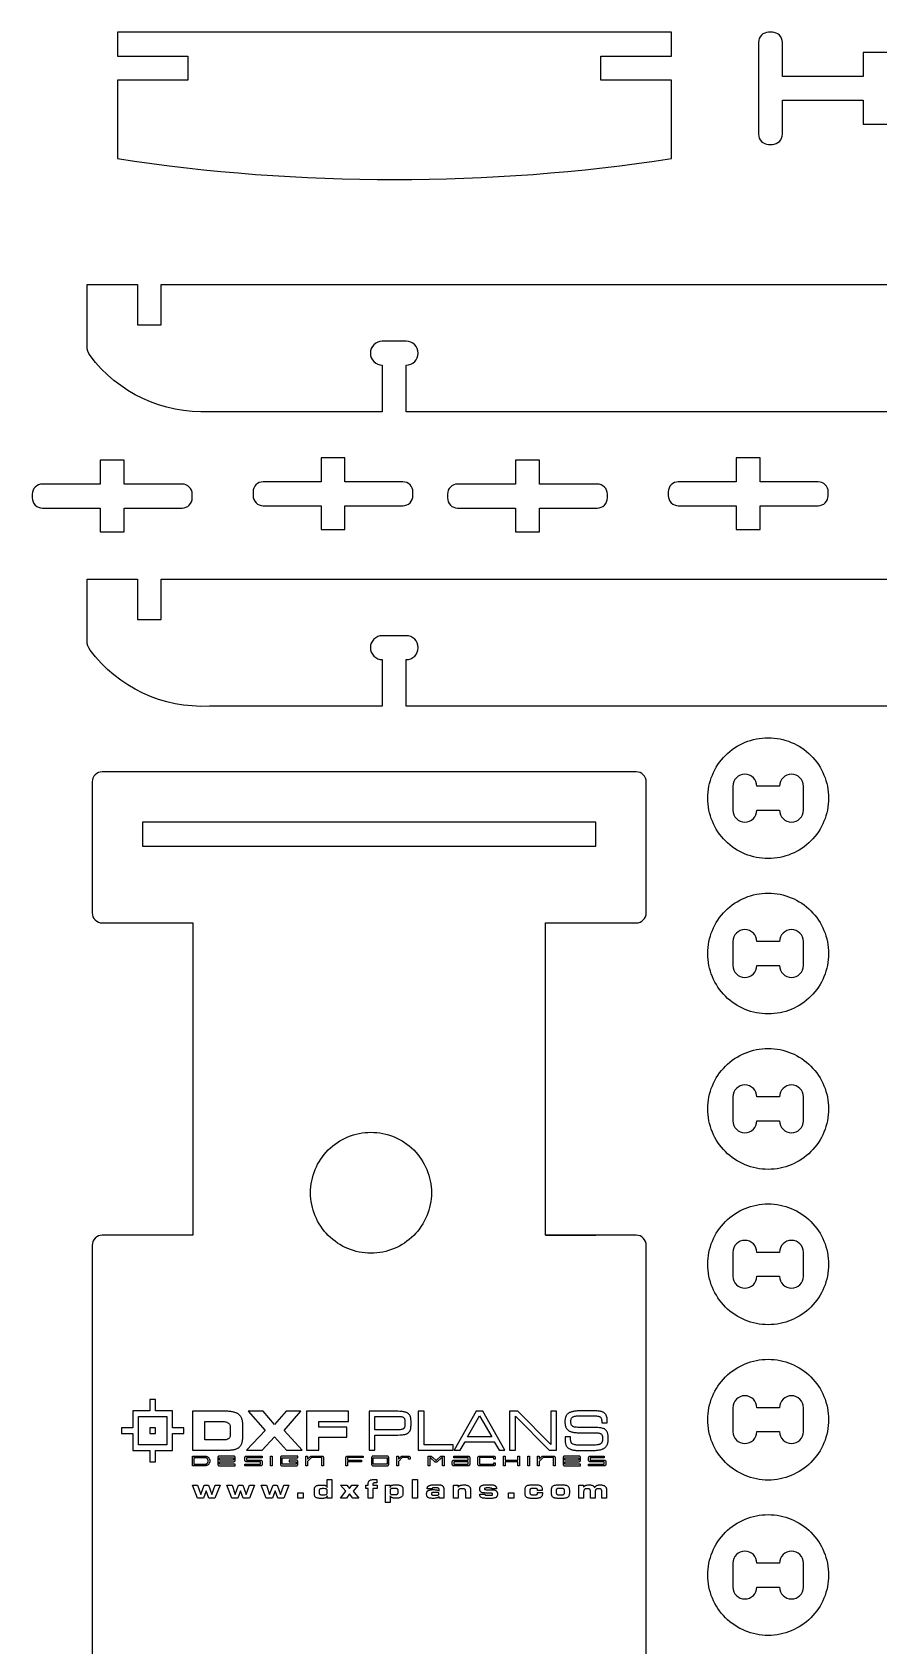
# Model space of a CAD drawing. Extents: x 6 to 683, y -140 to 530.
# Drawn here: x 5.5 to 178.9, y 197.7 to 528.2 of the extents above; entities that cross this region are included whole.
import ezdxf

# ---------------------------------------------------------------- set-up
doc = ezdxf.new("R2010")
doc.units = 0
doc.header["$MEASUREMENT"] = 0
doc.layers.get('0').update_dxf_attribs({"linetype": 'CONTINUOUS'})
for name, color, linetype in [('EXTERNAL_CUT', 1, 'CONTINUOUS'), ('IMPORT_-_LOGO_PADRAO', 62, 'CONTINUOUS'), ('INTERNAL_CUT', 5, 'CONTINUOUS')]:
    doc.layers.add(name, color=color, linetype=linetype)

msp = doc.modelspace()

# ---------------------------------------------------------------- linework, layer by layer
msp.add_lwpolyline([(110.66, 281.77), (120.98, 281.77)])
at = {"layer": 'EXTERNAL_CUT'}
for points in [[(22.96, 502.29, 0.075803), (136.45, 502.29), (136.45, 518.37), (122, 518.37), (122, 523.27), (136.45, 523.27), (136.45, 528.17), (22.96, 528.17), (22.96, 523.27), (37.4, 523.27), (37.4, 518.37), (22.96, 518.37)], [(7.6, 430.72), (19.46, 430.72), (19.46, 425.82), (24.36, 425.82), (24.36, 430.72), (36.22, 430.72, 0.414214), (38.29, 432.78), (38.29, 433.56, 0.414214), (36.22, 435.62), (24.36, 435.62), (24.36, 440.52), (19.46, 440.52), (19.46, 435.62), (7.6, 435.62, 0.414214), (5.53, 433.56), (5.53, 432.78, 0.414214)], [(52.82, 431.19), (64.68, 431.19), (64.68, 426.29), (69.58, 426.29), (69.58, 431.19), (81.44, 431.19, 0.414214), (83.51, 433.25), (83.51, 434.02, 0.414214), (81.44, 436.09), (69.58, 436.09), (69.58, 440.99), (64.68, 440.99), (64.68, 436.09), (52.82, 436.09, 0.414214), (50.75, 434.02), (50.75, 433.25, 0.414214)], [(92.64, 430.72), (104.51, 430.72), (104.51, 425.82), (109.41, 425.82), (109.41, 430.72), (121.27, 430.72, 0.414214), (123.34, 432.78), (123.34, 433.56, 0.414214), (121.27, 435.62), (109.41, 435.62), (109.41, 440.52), (104.51, 440.52), (104.51, 435.62), (92.64, 435.62, 0.414214), (90.58, 433.56), (90.58, 432.78, 0.414214)], [(137.86, 431.19), (149.73, 431.19), (149.73, 426.29), (154.63, 426.29), (154.63, 431.19), (166.49, 431.19, 0.414214), (168.56, 433.25), (168.56, 434.02, 0.414214), (166.49, 436.09), (154.63, 436.09), (154.63, 440.99), (149.73, 440.99), (149.73, 436.09), (137.86, 436.09, 0.414214), (135.8, 434.02), (135.8, 433.25, 0.414214)], [(168.64, 371.29, -0.414214), (156.27, 358.91, -0.414214), (143.89, 371.29, -0.414214), (156.27, 383.67, -0.414214)], [(168.64, 339.46, -0.414214), (156.27, 327.09, -0.414214), (143.89, 339.46, -0.414214), (156.27, 351.84, -0.414214)], [(168.64, 307.64, -0.414214), (156.27, 295.26, -0.414214), (143.89, 307.64, -0.414214), (156.27, 320.02, -0.414214)], [(168.64, 275.81, -0.414214), (156.27, 263.44, -0.414214), (143.89, 275.81, -0.414214), (156.27, 288.19, -0.414214)], [(168.64, 243.99, -0.414214), (156.27, 231.61, -0.414214), (143.89, 243.99, -0.414214), (156.27, 256.36, -0.414214)], [(168.64, 212.16, -0.414214), (156.27, 199.79, -0.414214), (143.89, 212.16, -0.414214), (156.27, 224.54, -0.414214)]]:
    msp.add_lwpolyline(points, format="xyb", close=True, dxfattribs=at)
for points in [[(287.73, 524.04), (175.69, 524.04), (175.69, 519.14), (159.18, 519.14), (159.18, 526.11, 0.414214), (157.12, 528.17), (156.35, 528.17, 0.414214), (154.28, 526.11), (154.28, 516.69), (154.28, 507.28, 0.414214), (156.35, 505.21), (157.12, 505.21, 0.414214), (159.18, 507.28), (159.18, 514.24), (175.69, 514.24), (175.69, 509.34), (287.73, 509.34)], [(277.07, 450.45), (82.13, 450.45), (82.13, 459.99, 1), (82.13, 464.89), (77.23, 464.89, 0.414214), (74.78, 462.44, 0.414214), (77.23, 459.99), (77.23, 450.45), (41.84, 450.45, -0.249941), (17.36, 461.95, -0.161832), (16.75, 463.8), (16.75, 476.5), (27.06, 476.5), (27.06, 468.25), (31.96, 468.25), (31.96, 476.5), (210.7, 476.5)], [(277.07, 390.13), (82.13, 390.13), (82.13, 399.67, 1), (82.13, 404.57), (77.23, 404.57, 0.414214), (74.78, 402.12, 0.414214), (77.23, 399.67), (77.23, 390.13), (41.84, 390.13, -0.249941), (17.36, 401.63, -0.161832), (16.75, 403.48), (16.75, 416.18), (27.06, 416.18), (27.06, 407.92), (31.96, 407.92), (31.96, 416.18), (210.7, 416.18)], [(131.29, 146.36), (131.29, 279.7, 0.414214), (129.23, 281.77), (110.66, 281.77), (110.66, 345.73), (129.23, 345.73, 0.414214), (131.29, 347.8), (131.29, 374.62, 0.414214), (129.23, 376.68), (19.87, 376.68, 0.414214), (17.81, 374.62), (17.81, 347.8, 0.414214), (19.87, 345.73), (38.44, 345.73), (38.44, 281.77), (19.87, 281.77, 0.414214), (17.81, 279.7), (17.81, 146.36, 0.414214)]]:
    msp.add_lwpolyline(points, format="xyb", dxfattribs=at)
at = {"layer": 'IMPORT_-_LOGO_PADRAO'}
for points in [[(26.11, 245.81), (26.11, 242.32), (23.78, 242.32), (23.78, 241.16), (26.11, 241.16), (26.11, 237.67), (29.6, 237.67), (29.6, 235.35), (30.76, 235.35), (30.76, 237.67), (34.25, 237.67), (34.25, 241.16), (36.58, 241.16), (36.58, 242.32), (34.25, 242.32), (34.25, 245.81), (30.76, 245.81), (30.76, 248.14), (29.6, 248.14), (29.6, 245.81)], [(27.27, 244.65), (29.6, 244.65), (30.76, 244.65), (33.09, 244.65), (33.09, 242.32), (33.09, 241.16), (33.09, 238.84), (30.76, 238.84), (29.6, 238.84), (27.27, 238.84), (27.27, 241.16), (27.27, 242.32)], [(45.18, 245.72), (38.32, 245.72), (38.32, 237.77), (45.87, 237.77), (46.04, 237.77), (46.21, 237.78), (46.38, 237.79), (46.54, 237.81), (46.69, 237.83), (46.84, 237.86), (46.98, 237.89), (47.11, 237.93), (47.24, 237.97), (47.36, 238.01), (47.48, 238.07), (47.59, 238.12), (47.7, 238.18), (47.8, 238.25), (47.89, 238.32), (47.98, 238.39), (48.06, 238.47), (48.13, 238.56), (48.2, 238.65), (48.27, 238.75), (48.33, 238.85), (48.38, 238.96), (48.43, 239.08), (48.48, 239.2), (48.52, 239.32), (48.55, 239.45), (48.58, 239.59), (48.61, 239.73), (48.62, 239.88), (48.64, 240.03), (48.64, 240.19), (48.65, 240.35), (48.65, 243.02), (48.64, 243.19), (48.63, 243.36), (48.62, 243.52), (48.6, 243.67), (48.57, 243.82), (48.53, 243.96), (48.49, 244.1), (48.44, 244.23), (48.38, 244.35), (48.32, 244.47), (48.25, 244.59), (48.18, 244.7), (48.1, 244.8), (48.01, 244.89), (47.91, 244.98), (47.81, 245.07), (47.7, 245.15), (47.59, 245.22), (47.47, 245.29), (47.34, 245.35), (47.2, 245.41), (47.05, 245.46), (46.9, 245.51), (46.74, 245.55), (46.57, 245.59), (46.39, 245.62), (46.21, 245.65), (46.02, 245.67), (45.82, 245.69), (45.61, 245.71), (45.4, 245.71)], [(49.44, 237.77), (52.65, 237.77), (55.15, 240.48), (57.62, 237.77), (60.81, 237.77), (57.11, 241.8), (60.51, 245.72), (57.52, 245.72), (55.15, 243.01), (52.81, 245.72), (49.72, 245.72), (53.22, 241.8)], [(70.3, 243.62), (70.3, 245.72), (61.68, 245.72), (61.68, 237.77), (64.24, 237.77), (64.24, 240.37), (69.95, 240.37), (69.95, 242.44), (64.24, 242.44), (64.24, 243.62)], [(75.7, 237.77), (75.7, 240.82), (79.98, 240.82), (80.43, 240.83), (80.84, 240.85), (81.21, 240.88), (81.39, 240.9), (81.55, 240.92), (81.7, 240.95), (81.84, 240.98), (81.97, 241.02), (82.09, 241.05), (82.2, 241.09), (82.31, 241.14), (82.4, 241.18), (82.48, 241.23), (82.56, 241.29), (82.63, 241.35), (82.69, 241.41), (82.76, 241.48), (82.81, 241.56), (82.86, 241.64), (82.91, 241.73), (82.95, 241.82), (82.99, 241.92), (83.02, 242.02), (83.05, 242.13), (83.07, 242.24), (83.09, 242.36), (83.1, 242.49), (83.1, 242.62), (83.11, 242.76), (83.11, 243.77), (83.1, 243.91), (83.1, 244.04), (83.09, 244.16), (83.07, 244.28), (83.05, 244.39), (83.02, 244.5), (82.99, 244.61), (82.95, 244.7), (82.91, 244.8), (82.86, 244.88), (82.81, 244.96), (82.75, 245.04), (82.69, 245.11), (82.63, 245.18), (82.56, 245.24), (82.48, 245.29), (82.4, 245.35), (82.3, 245.39), (82.2, 245.44), (82.09, 245.48), (81.97, 245.52), (81.84, 245.55), (81.69, 245.58), (81.54, 245.61), (81.38, 245.63), (81.21, 245.66), (81.03, 245.67), (80.84, 245.69), (80.43, 245.71), (79.98, 245.72), (74.53, 245.72), (74.53, 237.77)], [(75.7, 241.89), (75.7, 244.66), (80.26, 244.66), (80.5, 244.66), (80.72, 244.65), (80.91, 244.63), (81.09, 244.61), (81.24, 244.58), (81.37, 244.54), (81.48, 244.49), (81.52, 244.47), (81.56, 244.44), (81.6, 244.41), (81.63, 244.38), (81.67, 244.34), (81.7, 244.29), (81.75, 244.2), (81.79, 244.09), (81.82, 243.96), (81.85, 243.81), (81.86, 243.65), (81.87, 243.47), (81.87, 243.1), (81.86, 242.92), (81.85, 242.76), (81.82, 242.61), (81.79, 242.48), (81.75, 242.36), (81.7, 242.26), (81.67, 242.22), (81.63, 242.18), (81.6, 242.15), (81.56, 242.12), (81.52, 242.09), (81.48, 242.07), (81.37, 242.02), (81.24, 241.98), (81.09, 241.95), (80.91, 241.93), (80.72, 241.91), (80.5, 241.9), (80.26, 241.89)], [(84.6, 237.77), (91.75, 237.77), (91.75, 238.83), (85.78, 238.83), (85.78, 245.72), (84.6, 245.72)], [(91.92, 237.77), (93.18, 237.77), (94.17, 239.48), (100.16, 239.48), (101.17, 237.77), (102.36, 237.77), (97.84, 245.72), (96.43, 245.72)], [(94.68, 240.5), (97.14, 244.74), (99.65, 240.5)], [(104.48, 237.77), (104.48, 244.73), (111.38, 237.77), (112.93, 237.77), (112.93, 245.72), (111.76, 245.72), (111.76, 238.87), (104.96, 245.72), (103.3, 245.72), (103.3, 237.77)], [(114.69, 240.5), (114.67, 240.39), (114.67, 240.31), (114.65, 239.82), (114.66, 239.67), (114.66, 239.54), (114.68, 239.41), (114.7, 239.28), (114.72, 239.16), (114.75, 239.04), (114.79, 238.93), (114.83, 238.83), (114.87, 238.73), (114.92, 238.63), (114.98, 238.54), (115.04, 238.46), (115.11, 238.38), (115.18, 238.3), (115.26, 238.23), (115.35, 238.17), (115.44, 238.11), (115.53, 238.05), (115.64, 238), (115.75, 237.95), (115.87, 237.91), (115.99, 237.87), (116.12, 237.83), (116.26, 237.8), (116.41, 237.77), (116.56, 237.74), (116.72, 237.72), (116.89, 237.7), (117.06, 237.69), (117.24, 237.68), (117.63, 237.67), (120.23, 237.67), (120.46, 237.67), (120.67, 237.68), (120.88, 237.69), (121.08, 237.71), (121.27, 237.73), (121.45, 237.75), (121.63, 237.78), (121.79, 237.81), (121.95, 237.84), (122.09, 237.88), (122.23, 237.93), (122.36, 237.98), (122.48, 238.03), (122.59, 238.08), (122.7, 238.15), (122.79, 238.21), (122.88, 238.28), (122.96, 238.36), (123.04, 238.44), (123.11, 238.53), (123.18, 238.62), (123.24, 238.73), (123.29, 238.83), (123.34, 238.95), (123.38, 239.07), (123.42, 239.2), (123.45, 239.33), (123.47, 239.47), (123.49, 239.62), (123.51, 239.77), (123.52, 239.93), (123.52, 240.09), (123.52, 240.29), (123.51, 240.48), (123.49, 240.65), (123.48, 240.82), (123.45, 240.97), (123.42, 241.11), (123.38, 241.24), (123.34, 241.36), (123.29, 241.47), (123.24, 241.57), (123.17, 241.67), (123.09, 241.76), (123.01, 241.85), (122.92, 241.93), (122.82, 242.01), (122.71, 242.08), (122.64, 242.12), (122.56, 242.15), (122.48, 242.18), (122.39, 242.21), (122.19, 242.27), (121.97, 242.31), (121.84, 242.33), (121.71, 242.34), (121.39, 242.36), (121.01, 242.38), (120.59, 242.38), (117.82, 242.38), (117.52, 242.39), (117.25, 242.4), (117.01, 242.42), (116.79, 242.45), (116.61, 242.48), (116.44, 242.53), (116.37, 242.55), (116.31, 242.58), (116.26, 242.61), (116.21, 242.64), (116.16, 242.67), (116.12, 242.71), (116.08, 242.75), (116.04, 242.8), (116.01, 242.84), (115.98, 242.89), (115.93, 243.01), (115.89, 243.13), (115.86, 243.28), (115.84, 243.43), (115.84, 243.6), (115.84, 243.76), (115.86, 243.91), (115.89, 244.05), (115.93, 244.17), (115.98, 244.28), (116.02, 244.33), (116.05, 244.38), (116.09, 244.42), (116.13, 244.46), (116.17, 244.5), (116.22, 244.53), (116.27, 244.56), (116.32, 244.59), (116.45, 244.64), (116.61, 244.69), (116.79, 244.72), (117, 244.75), (117.23, 244.77), (117.48, 244.78), (117.76, 244.78), (120.38, 244.78), (120.66, 244.78), (120.9, 244.77), (121.12, 244.75), (121.32, 244.72), (121.49, 244.69), (121.64, 244.65), (121.7, 244.62), (121.76, 244.6), (121.81, 244.57), (121.85, 244.54), (121.89, 244.51), (121.93, 244.47), (121.96, 244.43), (122, 244.39), (122.05, 244.29), (122.1, 244.18), (122.14, 244.06), (122.16, 243.92), (122.18, 243.76), (122.18, 243.59), (122.18, 243.36), (123.31, 243.36), (123.31, 243.69), (123.31, 243.83), (123.3, 243.97), (123.29, 244.1), (123.28, 244.22), (123.26, 244.34), (123.24, 244.45), (123.21, 244.56), (123.18, 244.66), (123.15, 244.75), (123.1, 244.84), (123.06, 244.93), (123.01, 245.02), (122.95, 245.1), (122.89, 245.17), (122.83, 245.24), (122.75, 245.31), (122.67, 245.37), (122.57, 245.44), (122.46, 245.49), (122.35, 245.54), (122.23, 245.59), (122.1, 245.63), (121.96, 245.67), (121.82, 245.7), (121.66, 245.73), (121.47, 245.75), (121.25, 245.77), (121.01, 245.79), (120.75, 245.8), (120.45, 245.81), (119.79, 245.81), (118.04, 245.81), (117.58, 245.81), (117.36, 245.8), (117.16, 245.78), (116.96, 245.76), (116.77, 245.74), (116.59, 245.72), (116.42, 245.69), (116.25, 245.65), (116.1, 245.62), (115.96, 245.58), (115.82, 245.53), (115.7, 245.48), (115.58, 245.43), (115.47, 245.37), (115.37, 245.31), (115.28, 245.24), (115.2, 245.17), (115.12, 245.09), (115.05, 245.01), (114.98, 244.92), (114.92, 244.82), (114.86, 244.72), (114.81, 244.62), (114.77, 244.5), (114.73, 244.39), (114.7, 244.26), (114.67, 244.13), (114.65, 244), (114.64, 243.86), (114.63, 243.71), (114.63, 243.55), (114.63, 243.4), (114.64, 243.26), (114.65, 243.12), (114.67, 242.99), (114.69, 242.86), (114.72, 242.73), (114.75, 242.62), (114.79, 242.51), (114.84, 242.4), (114.88, 242.3), (114.94, 242.21), (115, 242.12), (115.06, 242.03), (115.13, 241.96), (115.2, 241.89), (115.28, 241.82), (115.37, 241.76), (115.46, 241.7), (115.56, 241.65), (115.67, 241.6), (115.78, 241.55), (115.91, 241.51), (116.03, 241.47), (116.17, 241.44), (116.31, 241.41), (116.46, 241.38), (116.62, 241.36), (116.78, 241.34), (116.96, 241.33), (117.14, 241.32), (117.51, 241.31), (120.77, 241.31), (121, 241.31), (121.22, 241.29), (121.41, 241.28), (121.58, 241.25), (121.73, 241.21), (121.86, 241.17), (121.96, 241.12), (122.01, 241.09), (122.05, 241.06), (122.12, 241), (122.18, 240.91), (122.23, 240.82), (122.27, 240.71), (122.3, 240.59), (122.33, 240.45), (122.34, 240.3), (122.34, 240.14), (122.34, 239.94), (122.32, 239.76), (122.3, 239.67), (122.28, 239.59), (122.26, 239.52), (122.23, 239.45), (122.21, 239.38), (122.17, 239.32), (122.14, 239.26), (122.1, 239.2), (122.05, 239.15), (122.01, 239.1), (121.96, 239.06), (121.91, 239.02), (121.85, 238.99), (121.78, 238.96), (121.7, 238.93), (121.62, 238.9), (121.53, 238.87), (121.42, 238.85), (121.2, 238.81), (120.93, 238.78), (120.64, 238.75), (120.3, 238.74), (119.94, 238.74), (117.93, 238.74), (117.63, 238.74), (117.35, 238.75), (117.1, 238.77), (116.87, 238.8), (116.67, 238.84), (116.5, 238.88), (116.35, 238.94), (116.28, 238.97), (116.23, 239), (116.17, 239.03), (116.13, 239.07), (116.08, 239.11), (116.04, 239.16), (116, 239.2), (115.96, 239.25), (115.93, 239.31), (115.9, 239.36), (115.88, 239.43), (115.85, 239.49), (115.82, 239.63), (115.8, 239.78), (115.79, 239.94), (115.8, 240.24), (115.81, 240.5)], [(29.6, 242.32), (29.6, 241.16), (30.76, 241.16), (30.76, 242.32)], [(44.46, 243.6), (44.67, 243.59), (44.86, 243.58), (45.04, 243.56), (45.2, 243.53), (45.35, 243.48), (45.48, 243.43), (45.6, 243.37), (45.7, 243.3), (45.79, 243.23), (45.87, 243.14), (45.94, 243.04), (45.99, 242.93), (46.04, 242.81), (46.07, 242.68), (46.09, 242.54), (46.09, 242.39), (46.09, 241.03), (46.09, 240.88), (46.07, 240.74), (46.05, 240.61), (46.01, 240.49), (45.97, 240.39), (45.91, 240.29), (45.85, 240.21), (45.77, 240.13), (45.69, 240.07), (45.59, 240.01), (45.48, 239.96), (45.36, 239.92), (45.23, 239.89), (45.08, 239.87), (44.92, 239.86), (44.75, 239.85), (40.88, 239.85), (40.88, 243.6)], [(38.32, 236.53), (38.65, 236.53), (40.87, 236.53), (40.87, 236.53), (40.98, 236.53), (41.08, 236.51), (41.18, 236.49), (41.28, 236.45), (41.37, 236.41), (41.45, 236.36), (41.53, 236.3), (41.61, 236.24), (41.67, 236.17), (41.73, 236.09), (41.78, 236.01), (41.83, 235.92), (41.86, 235.83), (41.89, 235.73), (41.9, 235.63), (41.91, 235.53), (41.9, 235.43), (41.89, 235.33), (41.86, 235.23), (41.83, 235.14), (41.78, 235.05), (41.73, 234.97), (41.67, 234.89), (41.61, 234.82), (41.53, 234.75), (41.45, 234.7), (41.37, 234.65), (41.28, 234.6), (41.18, 234.57), (41.08, 234.55), (40.98, 234.53), (40.87, 234.53), (40.87, 234.52), (38.32, 234.52), (38.32, 234.85), (38.32, 236.2)], [(40.87, 236.2), (38.65, 236.2), (38.65, 234.85), (40.87, 234.85), (40.94, 234.86), (41.01, 234.87), (41.08, 234.88), (41.14, 234.91), (41.2, 234.94), (41.26, 234.97), (41.32, 235.01), (41.36, 235.05), (41.41, 235.1), (41.45, 235.15), (41.48, 235.21), (41.51, 235.27), (41.54, 235.33), (41.55, 235.39), (41.57, 235.46), (41.57, 235.53), (41.57, 235.6), (41.55, 235.66), (41.54, 235.73), (41.51, 235.79), (41.48, 235.85), (41.45, 235.91), (41.41, 235.96), (41.36, 236), (41.32, 236.05), (41.26, 236.09), (41.2, 236.12), (41.14, 236.15), (41.08, 236.17), (41.01, 236.19), (40.94, 236.2)], [(43.54, 234.85), (43.55, 234.79), (43.57, 234.73), (43.6, 234.67), (43.64, 234.62), (43.69, 234.58), (43.75, 234.55), (43.81, 234.53), (43.87, 234.52), (47.1, 234.52), (47.1, 234.85), (44.21, 234.85), (43.87, 234.85), (43.87, 235.18), (43.87, 235.36), (46.76, 235.36), (46.77, 235.36), (46.77, 235.36), (46.84, 235.37), (46.9, 235.39), (46.96, 235.42), (47, 235.46), (47.04, 235.51), (47.07, 235.56), (47.09, 235.63), (47.1, 235.69), (47.1, 236.2), (47.1, 236.2), (47.09, 236.27), (47.07, 236.33), (47.04, 236.39), (47, 236.44), (46.96, 236.48), (46.9, 236.51), (46.84, 236.53), (46.77, 236.53), (43.87, 236.53), (43.81, 236.53), (43.75, 236.51), (43.69, 236.48), (43.64, 236.44), (43.6, 236.39), (43.57, 236.33), (43.55, 236.27), (43.54, 236.2), (43.54, 236.2)], [(46.77, 236.2), (46.77, 236.2), (46.77, 236.02), (46.77, 235.87), (46.77, 235.69), (46.44, 235.69), (43.87, 235.69), (43.87, 235.87), (43.87, 236.2), (43.87, 236.2), (44.21, 236.2), (46.44, 236.2)], [(49.07, 236.2), (49.07, 236.27), (49.09, 236.33), (49.12, 236.39), (49.16, 236.44), (49.21, 236.48), (49.27, 236.51), (49.33, 236.53), (49.4, 236.53), (52.62, 236.53), (52.62, 236.2), (49.73, 236.2), (49.4, 236.2), (49.4, 236.02), (49.4, 235.87), (49.4, 235.7), (49.4, 235.69), (49.73, 235.69), (52.29, 235.69), (52.29, 235.69), (52.36, 235.69), (52.42, 235.67), (52.48, 235.64), (52.53, 235.6), (52.57, 235.55), (52.6, 235.49), (52.62, 235.43), (52.62, 235.36), (52.62, 235.36), (52.62, 234.85), (52.62, 234.79), (52.6, 234.73), (52.57, 234.67), (52.53, 234.62), (52.48, 234.58), (52.42, 234.55), (52.36, 234.53), (52.29, 234.52), (49.07, 234.52), (49.07, 234.85), (51.96, 234.85), (52.29, 234.85), (52.29, 235.03), (52.29, 235.18), (52.29, 235.36), (52.29, 235.36), (51.96, 235.36), (49.41, 235.36), (49.4, 235.36), (49.4, 235.36), (49.33, 235.37), (49.27, 235.39), (49.21, 235.42), (49.16, 235.46), (49.12, 235.51), (49.09, 235.56), (49.07, 235.63), (49.07, 235.69), (49.07, 235.7)], [(54.34, 236.53), (54.67, 236.53), (54.67, 234.52), (54.34, 234.52)], [(56.36, 234.85), (56.37, 234.79), (56.39, 234.73), (56.42, 234.67), (56.46, 234.62), (56.51, 234.58), (56.56, 234.55), (56.62, 234.53), (56.69, 234.52), (56.7, 234.52), (59.59, 234.52), (59.6, 234.52), (59.66, 234.53), (59.73, 234.55), (59.78, 234.58), (59.83, 234.62), (59.87, 234.67), (59.9, 234.73), (59.92, 234.79), (59.93, 234.85), (59.93, 235.36), (59.92, 235.43), (59.9, 235.49), (59.87, 235.55), (59.83, 235.6), (59.78, 235.64), (59.73, 235.67), (59.66, 235.69), (59.6, 235.69), (59.59, 235.69), (58.15, 235.69), (58.15, 235.36), (59.27, 235.36), (59.6, 235.36), (59.6, 235.18), (59.6, 235.03), (59.6, 234.85), (56.7, 234.85), (56.69, 234.85), (56.69, 235.18), (56.69, 235.87), (56.69, 236.2), (56.7, 236.2), (57.02, 236.2), (59.93, 236.2), (59.93, 236.53), (56.7, 236.53), (56.69, 236.53), (56.62, 236.53), (56.56, 236.51), (56.51, 236.48), (56.46, 236.44), (56.42, 236.39), (56.39, 236.33), (56.37, 236.27), (56.36, 236.2)], [(62.71, 236.21), (61.92, 235.43), (61.92, 234.52), (61.59, 234.52), (61.59, 236.53), (61.92, 236.53), (61.92, 235.89), (62.49, 236.45), (62.53, 236.49), (62.58, 236.52), (62.64, 236.54), (62.72, 236.54), (64.86, 236.54), (64.93, 236.54), (64.99, 236.52), (65.04, 236.49), (65.09, 236.45), (65.13, 236.4), (65.16, 236.34), (65.18, 236.28), (65.19, 236.21), (65.19, 234.54), (64.86, 234.54), (64.86, 235.88), (64.86, 236.21), (64.53, 236.21), (62.91, 236.21)], [(69.77, 236.21), (69.78, 236.28), (69.8, 236.34), (69.83, 236.4), (69.87, 236.45), (69.92, 236.49), (69.97, 236.52), (70.04, 236.54), (70.1, 236.54), (73.29, 236.54), (73.29, 236.21), (70.43, 236.21), (70.1, 236.21), (70.1, 235.88), (70.1, 235.69), (72.98, 235.69), (72.98, 235.36), (70.1, 235.36), (70.1, 234.54), (69.77, 234.54)], [(78.55, 236.21), (78.54, 236.28), (78.52, 236.34), (78.49, 236.39), (78.45, 236.44), (78.4, 236.48), (78.35, 236.51), (78.29, 236.53), (78.22, 236.53), (75.35, 236.53), (75.28, 236.53), (75.22, 236.51), (75.17, 236.48), (75.12, 236.44), (75.08, 236.39), (75.05, 236.34), (75.03, 236.28), (75.02, 236.21), (75.02, 236.21), (75.02, 234.85), (75.03, 234.79), (75.05, 234.73), (75.08, 234.67), (75.12, 234.62), (75.17, 234.58), (75.22, 234.55), (75.28, 234.53), (75.35, 234.52), (78.22, 234.52), (78.29, 234.53), (78.35, 234.55), (78.4, 234.58), (78.45, 234.62), (78.49, 234.67), (78.52, 234.73), (78.54, 234.79), (78.55, 234.85), (78.55, 236.2)], [(75.35, 234.85), (75.35, 235.18), (75.35, 235.87), (75.35, 236.2), (75.68, 236.2), (77.89, 236.2), (78.22, 236.2), (78.22, 235.87), (78.22, 235.18), (78.22, 234.85), (77.89, 234.85), (75.68, 234.85)], [(81.48, 236.21), (81.31, 236.21), (80.53, 235.43), (80.53, 235.2), (80.53, 235.07), (80.53, 234.52), (80.2, 234.52), (80.2, 236.53), (80.31, 236.53), (80.42, 236.53), (80.53, 236.53), (80.53, 235.89), (81.09, 236.45), (81.13, 236.49), (81.18, 236.52), (81.24, 236.54), (81.33, 236.54), (81.48, 236.54), (81.67, 236.54), (82.59, 236.54), (82.65, 236.54), (82.71, 236.52), (82.77, 236.49), (82.82, 236.45), (82.86, 236.4), (82.89, 236.34), (82.91, 236.28), (82.92, 236.21), (82.92, 235.89), (82.59, 235.89), (82.59, 236.01), (82.59, 236.21), (82.26, 236.21), (81.67, 236.21), (81.52, 236.21)], [(87.26, 236.52), (87.58, 236.21), (87.59, 236.21), (87.59, 236.21), (88.16, 235.67), (88.21, 235.63), (88.23, 235.61), (88.25, 235.61), (88.27, 235.61), (88.29, 235.62), (88.34, 235.67), (89.24, 236.52), (89.24, 236.53), (89.57, 236.53), (89.9, 236.53), (89.9, 234.52), (89.57, 234.52), (89.57, 236.2), (89.57, 236.21), (89.4, 236.21), (88.48, 235.35), (88.43, 235.31), (88.38, 235.28), (88.31, 235.26), (88.25, 235.26), (88.19, 235.26), (88.13, 235.28), (88.07, 235.31), (88.02, 235.35), (87.12, 236.2), (86.93, 236.2), (86.93, 234.52), (86.93, 234.51), (86.6, 234.51), (86.6, 236.52), (86.93, 236.52)], [(91.89, 236.53), (94.8, 236.53), (94.87, 236.53), (94.93, 236.51), (94.99, 236.48), (95.04, 236.44), (95.08, 236.39), (95.11, 236.33), (95.13, 236.27), (95.13, 236.2), (95.13, 236.19), (95.13, 234.85), (95.13, 234.84), (95.13, 234.78), (95.11, 234.72), (95.08, 234.66), (95.04, 234.61), (94.99, 234.57), (94.93, 234.54), (94.87, 234.52), (94.8, 234.51), (91.89, 234.51), (91.82, 234.52), (91.76, 234.54), (91.7, 234.57), (91.65, 234.61), (91.61, 234.66), (91.58, 234.72), (91.56, 234.78), (91.56, 234.84), (91.56, 235.36), (91.56, 235.43), (91.58, 235.49), (91.61, 235.55), (91.65, 235.6), (91.7, 235.64), (91.76, 235.67), (91.82, 235.69), (91.89, 235.69), (91.89, 235.69), (94.8, 235.69), (94.8, 235.87), (94.8, 236.2), (94.47, 236.2), (91.89, 236.2)], [(91.89, 235.36), (91.89, 235.36), (91.89, 235.17), (91.89, 235.03), (91.89, 234.84), (92.22, 234.84), (94.47, 234.84), (94.8, 234.84), (94.8, 235.17), (94.8, 235.36), (92.22, 235.36)], [(100.38, 234.86), (100.38, 234.84), (100.37, 234.78), (100.35, 234.72), (100.32, 234.66), (100.28, 234.61), (100.23, 234.57), (100.17, 234.54), (100.11, 234.52), (100.05, 234.51), (97.13, 234.51), (97.06, 234.52), (97, 234.54), (96.94, 234.57), (96.9, 234.61), (96.85, 234.66), (96.82, 234.72), (96.81, 234.78), (96.8, 234.84), (96.8, 234.85), (96.8, 236.21), (96.81, 236.28), (96.82, 236.34), (96.85, 236.4), (96.9, 236.45), (96.94, 236.49), (97, 236.52), (97.06, 236.54), (97.13, 236.54), (100.05, 236.54), (100.11, 236.54), (100.17, 236.52), (100.23, 236.49), (100.28, 236.45), (100.32, 236.4), (100.35, 236.34), (100.37, 236.28), (100.38, 236.21), (100.38, 236.2), (100.38, 235.88), (100.05, 235.88), (100.05, 235.88), (100.05, 236.2), (100.05, 236.2), (100.05, 236.21), (99.72, 236.21), (97.46, 236.21), (97.13, 236.21), (97.13, 235.88), (97.13, 235.17), (97.13, 234.85), (97.13, 234.84), (97.46, 234.84), (99.72, 234.84), (100.05, 234.84), (100.05, 234.85), (100.05, 234.85), (100.05, 235.17), (100.05, 235.17), (100.38, 235.17)], [(105, 235.36), (102.39, 235.36), (102.39, 234.52), (102.06, 234.52), (102.06, 236.53), (102.39, 236.53), (102.39, 235.69), (105, 235.69), (105, 236.53), (105.33, 236.53), (105.33, 234.52), (105, 234.52)], [(107.04, 236.53), (107.37, 236.53), (107.37, 234.52), (107.04, 234.52)], [(110.36, 236.21), (110.35, 236.21), (110.15, 236.21), (109.36, 235.43), (109.36, 235.17), (109.36, 235.07), (109.36, 234.52), (109.03, 234.52), (109.03, 236.53), (109.15, 236.53), (109.27, 236.53), (109.36, 236.53), (109.36, 235.89), (109.92, 236.45), (109.96, 236.49), (110.01, 236.52), (110.08, 236.54), (110.16, 236.54), (110.36, 236.54), (110.5, 236.54), (112.3, 236.54), (112.36, 236.54), (112.42, 236.52), (112.48, 236.49), (112.53, 236.45), (112.57, 236.4), (112.6, 236.34), (112.62, 236.28), (112.63, 236.21), (112.63, 234.54), (112.3, 234.54), (112.3, 235.88), (112.3, 236.21), (111.97, 236.21), (110.5, 236.21)], [(114.27, 234.85), (114.28, 234.79), (114.3, 234.73), (114.33, 234.67), (114.37, 234.62), (114.42, 234.58), (114.47, 234.55), (114.53, 234.53), (114.6, 234.52), (117.83, 234.52), (117.83, 234.85), (114.93, 234.85), (114.6, 234.85), (114.6, 235.18), (114.6, 235.36), (117.49, 235.36), (117.5, 235.36), (117.5, 235.36), (117.56, 235.37), (117.63, 235.39), (117.68, 235.42), (117.73, 235.46), (117.77, 235.51), (117.8, 235.56), (117.82, 235.63), (117.83, 235.69), (117.83, 236.2), (117.83, 236.2), (117.82, 236.27), (117.8, 236.33), (117.77, 236.39), (117.73, 236.44), (117.68, 236.48), (117.63, 236.51), (117.56, 236.53), (117.5, 236.53), (114.6, 236.53), (114.53, 236.53), (114.47, 236.51), (114.42, 236.48), (114.37, 236.44), (114.33, 236.39), (114.3, 236.33), (114.28, 236.27), (114.27, 236.2), (114.27, 236.2), (114.27, 236.2)], [(117.5, 236.2), (117.5, 236.2), (117.5, 236.02), (117.5, 235.87), (117.5, 235.69), (117.17, 235.69), (114.6, 235.69), (114.6, 235.87), (114.6, 236.2), (114.6, 236.2), (114.93, 236.2), (117.17, 236.2)], [(119.47, 236.2), (119.48, 236.27), (119.5, 236.33), (119.53, 236.39), (119.57, 236.44), (119.62, 236.48), (119.67, 236.51), (119.74, 236.53), (119.8, 236.53), (122.7, 236.53), (122.7, 236.2), (120.13, 236.2), (119.8, 236.2), (119.8, 236.02), (119.8, 235.87), (119.8, 235.7), (119.8, 235.69), (120.13, 235.69), (122.69, 235.69), (122.7, 235.69), (122.76, 235.69), (122.83, 235.67), (122.88, 235.64), (122.93, 235.6), (122.97, 235.55), (123, 235.49), (123.02, 235.43), (123.03, 235.36), (123.03, 235.36), (123.03, 234.85), (123.02, 234.79), (123, 234.73), (122.97, 234.67), (122.93, 234.62), (122.88, 234.58), (122.83, 234.55), (122.76, 234.53), (122.7, 234.52), (119.47, 234.52), (119.47, 234.85), (122.37, 234.85), (122.7, 234.85), (122.7, 235.03), (122.7, 235.18), (122.7, 235.36), (122.7, 235.36), (122.37, 235.36), (119.81, 235.36), (119.8, 235.36), (119.8, 235.36), (119.74, 235.37), (119.67, 235.39), (119.62, 235.42), (119.57, 235.46), (119.53, 235.51), (119.5, 235.56), (119.48, 235.63), (119.47, 235.69), (119.47, 235.7), (119.47, 235.7)], [(65.94, 230.1), (65.94, 231.72), (66.91, 231.72), (66.91, 227.9), (65.94, 227.9), (65.94, 228.39), (65.93, 228.32), (65.91, 228.25), (65.88, 228.2), (65.85, 228.14), (65.81, 228.09), (65.76, 228.05), (65.7, 228.01), (65.64, 227.98), (65.56, 227.95), (65.48, 227.93), (65.38, 227.91), (65.28, 227.89), (65.16, 227.87), (65.03, 227.87), (64.89, 227.86), (64.74, 227.86), (64.55, 227.86), (64.37, 227.87), (64.21, 227.89), (64.07, 227.91), (63.94, 227.94), (63.82, 227.97), (63.72, 228.01), (63.63, 228.06), (63.56, 228.12), (63.5, 228.18), (63.44, 228.26), (63.4, 228.34), (63.36, 228.43), (63.34, 228.53), (63.32, 228.64), (63.32, 228.76), (63.32, 229.65), (63.32, 229.78), (63.34, 229.89), (63.36, 230), (63.4, 230.09), (63.44, 230.18), (63.5, 230.26), (63.56, 230.33), (63.63, 230.39), (63.72, 230.44), (63.82, 230.48), (63.94, 230.52), (64.06, 230.55), (64.21, 230.57), (64.36, 230.59), (64.53, 230.6), (64.72, 230.6), (65, 230.59), (65.13, 230.58), (65.24, 230.57), (65.34, 230.56), (65.44, 230.54), (65.52, 230.51), (65.59, 230.49), (65.66, 230.46), (65.71, 230.42), (65.77, 230.38), (65.81, 230.33), (65.85, 230.28), (65.89, 230.23), (65.91, 230.17)], [(75.28, 227.9), (74.3, 227.9), (74.3, 229.87), (73.83, 229.87), (73.83, 230.6), (74.3, 230.6), (74.3, 230.69), (74.3, 230.82), (74.32, 230.95), (74.34, 231.07), (74.37, 231.17), (74.4, 231.27), (74.45, 231.35), (74.5, 231.42), (74.57, 231.49), (74.64, 231.54), (74.73, 231.59), (74.82, 231.63), (74.93, 231.66), (75.05, 231.68), (75.19, 231.7), (75.34, 231.71), (75.5, 231.72), (76.12, 231.72), (76.12, 231.05), (76.09, 231.05), (75.86, 231.06), (75.71, 231.05), (75.59, 231.03), (75.48, 231.01), (75.44, 230.99), (75.41, 230.97), (75.37, 230.95), (75.35, 230.92), (75.32, 230.89), (75.3, 230.86), (75.29, 230.82), (75.28, 230.78), (75.27, 230.74), (75.27, 230.69), (75.27, 230.63), (75.28, 230.6), (76.17, 230.6), (76.17, 229.87), (75.28, 229.87)], [(84.41, 227.9), (83.44, 227.9), (83.44, 231.72), (84.41, 231.72)], [(39.35, 227.9), (38.32, 230.6), (39.39, 230.6), (40.03, 228.69), (40.73, 230.6), (41.6, 230.6), (42.28, 228.69), (42.96, 230.6), (43.99, 230.6), (42.94, 227.9), (41.68, 227.9), (41.15, 229.4), (40.59, 227.9)], [(46.4, 227.9), (45.38, 230.6), (46.45, 230.6), (47.09, 228.69), (47.79, 230.6), (48.66, 230.6), (49.34, 228.69), (50.02, 230.6), (51.05, 230.6), (50, 227.9), (48.74, 227.9), (48.21, 229.4), (47.65, 227.9)], [(53.46, 227.9), (52.44, 230.6), (53.51, 230.6), (54.14, 228.69), (54.85, 230.6), (55.72, 230.6), (56.39, 228.69), (57.07, 230.6), (58.11, 230.6), (57.06, 227.9), (55.8, 227.9), (55.27, 229.4), (54.71, 227.9)], [(60.99, 227.9), (59.91, 227.9), (59.91, 228.98), (60.99, 228.98)], [(65.34, 228.6), (65.49, 228.61), (65.63, 228.63), (65.68, 228.64), (65.73, 228.66), (65.78, 228.68), (65.81, 228.71), (65.85, 228.73), (65.87, 228.77), (65.9, 228.8), (65.92, 228.85), (65.93, 228.89), (65.94, 228.94), (65.95, 229), (65.95, 229.05), (65.95, 229.38), (65.95, 229.44), (65.94, 229.5), (65.93, 229.56), (65.92, 229.61), (65.9, 229.65), (65.88, 229.69), (65.85, 229.72), (65.82, 229.75), (65.78, 229.78), (65.74, 229.8), (65.69, 229.82), (65.63, 229.83), (65.57, 229.84), (65.5, 229.85), (65.34, 229.86), (64.9, 229.86), (64.75, 229.85), (64.68, 229.84), (64.62, 229.83), (64.56, 229.81), (64.51, 229.79), (64.47, 229.77), (64.43, 229.75), (64.39, 229.72), (64.37, 229.69), (64.34, 229.65), (64.32, 229.61), (64.31, 229.56), (64.29, 229.51), (64.29, 229.45), (64.29, 229.39), (64.29, 229.06), (64.29, 229), (64.29, 228.94), (64.3, 228.89), (64.32, 228.85), (64.34, 228.81), (64.36, 228.77), (64.39, 228.74), (64.42, 228.71), (64.46, 228.68), (64.5, 228.66), (64.55, 228.64), (64.61, 228.63), (64.67, 228.62), (64.74, 228.61), (64.9, 228.6)], [(69.88, 227.9), (68.65, 227.9), (69.74, 229.32), (68.69, 230.6), (69.97, 230.6), (70.49, 229.9), (71.01, 230.6), (72.26, 230.6), (71.26, 229.35), (72.43, 227.9), (71.17, 227.9), (70.51, 228.8)], [(78.82, 228.39), (78.82, 226.99), (77.85, 226.99), (77.85, 230.6), (78.82, 230.6), (78.82, 230.11), (78.84, 230.18), (78.86, 230.24), (78.88, 230.3), (78.92, 230.35), (78.96, 230.4), (79.01, 230.44), (79.06, 230.48), (79.13, 230.51), (79.2, 230.54), (79.28, 230.57), (79.38, 230.59), (79.49, 230.61), (79.6, 230.62), (79.73, 230.63), (80.03, 230.64), (80.21, 230.63), (80.39, 230.62), (80.55, 230.61), (80.69, 230.59), (80.82, 230.56), (80.94, 230.52), (81.04, 230.48), (81.13, 230.43), (81.2, 230.38), (81.27, 230.31), (81.32, 230.24), (81.37, 230.16), (81.4, 230.06), (81.43, 229.96), (81.44, 229.85), (81.45, 229.74), (81.45, 228.84), (81.44, 228.73), (81.43, 228.62), (81.4, 228.51), (81.36, 228.42), (81.32, 228.34), (81.26, 228.26), (81.19, 228.19), (81.11, 228.13), (81.02, 228.08), (80.92, 228.03), (80.81, 228), (80.68, 227.97), (80.54, 227.94), (80.39, 227.92), (80.22, 227.91), (80.04, 227.91), (79.75, 227.92), (79.63, 227.92), (79.51, 227.94), (79.41, 227.95), (79.31, 227.97), (79.23, 227.99), (79.16, 228.02), (79.1, 228.05), (79.04, 228.08), (78.99, 228.12), (78.95, 228.16), (78.91, 228.21), (78.88, 228.27), (78.85, 228.33)], [(79.42, 229.89), (79.27, 229.89), (79.14, 229.87), (79.08, 229.85), (79.03, 229.83), (78.99, 229.81), (78.95, 229.79), (78.92, 229.76), (78.89, 229.73), (78.86, 229.69), (78.84, 229.65), (78.83, 229.61), (78.82, 229.56), (78.81, 229.5), (78.81, 229.44), (78.81, 229.12), (78.81, 229.05), (78.82, 228.99), (78.83, 228.94), (78.84, 228.89), (78.86, 228.84), (78.88, 228.81), (78.91, 228.77), (78.94, 228.75), (78.98, 228.72), (79.02, 228.7), (79.07, 228.68), (79.13, 228.67), (79.26, 228.65), (79.42, 228.64), (79.87, 228.64), (80.02, 228.65), (80.09, 228.66), (80.15, 228.67), (80.2, 228.69), (80.25, 228.7), (80.3, 228.72), (80.34, 228.75), (80.37, 228.78), (80.4, 228.81), (80.42, 228.85), (80.44, 228.89), (80.46, 228.94), (80.47, 228.99), (80.47, 229.04), (80.48, 229.1), (80.48, 229.44), (80.47, 229.5), (80.47, 229.55), (80.46, 229.6), (80.44, 229.65), (80.42, 229.69), (80.4, 229.73), (80.37, 229.76), (80.34, 229.79), (80.3, 229.81), (80.26, 229.83), (80.21, 229.85), (80.15, 229.87), (80.09, 229.88), (80.02, 229.89), (79.87, 229.89)], [(89.83, 227.9), (88.86, 227.9), (88.86, 228.23), (88.82, 228.18), (88.77, 228.14), (88.72, 228.1), (88.67, 228.07), (88.61, 228.03), (88.54, 228.01), (88.47, 227.98), (88.4, 227.96), (88.24, 227.92), (88.05, 227.89), (87.83, 227.87), (87.59, 227.87), (87.42, 227.87), (87.25, 227.88), (87.11, 227.9), (86.97, 227.92), (86.85, 227.94), (86.75, 227.98), (86.65, 228.02), (86.58, 228.06), (86.51, 228.12), (86.46, 228.18), (86.41, 228.26), (86.37, 228.34), (86.34, 228.43), (86.32, 228.53), (86.31, 228.65), (86.3, 228.77), (86.31, 228.89), (86.32, 229), (86.34, 229.1), (86.37, 229.19), (86.41, 229.28), (86.46, 229.35), (86.52, 229.41), (86.59, 229.46), (86.67, 229.51), (86.76, 229.55), (86.87, 229.58), (87, 229.61), (87.14, 229.63), (87.3, 229.64), (87.47, 229.65), (87.66, 229.66), (87.88, 229.65), (88.07, 229.64), (88.25, 229.62), (88.4, 229.6), (88.54, 229.57), (88.66, 229.53), (88.76, 229.48), (88.86, 229.43), (88.86, 229.72), (88.85, 229.78), (88.83, 229.84), (88.8, 229.89), (88.76, 229.93), (88.7, 229.97), (88.64, 229.99), (88.56, 230), (88.48, 230.01), (87.68, 230.01), (87.62, 230), (87.56, 230), (87.51, 229.98), (87.47, 229.96), (87.44, 229.93), (87.42, 229.9), (87.41, 229.85), (87.4, 229.8), (86.43, 229.8), (86.43, 229.84), (86.43, 229.94), (86.45, 230.03), (86.47, 230.12), (86.51, 230.2), (86.55, 230.27), (86.61, 230.34), (86.67, 230.4), (86.74, 230.45), (86.83, 230.49), (86.93, 230.53), (87.04, 230.56), (87.16, 230.59), (87.3, 230.61), (87.45, 230.62), (87.62, 230.63), (87.8, 230.64), (88.74, 230.64), (88.88, 230.63), (89, 230.62), (89.12, 230.61), (89.22, 230.58), (89.32, 230.55), (89.41, 230.51), (89.49, 230.47), (89.56, 230.42), (89.62, 230.36), (89.68, 230.29), (89.72, 230.22), (89.76, 230.14), (89.79, 230.05), (89.81, 229.96), (89.82, 229.86), (89.83, 229.75)], [(88.36, 229.07), (87.77, 229.07), (87.65, 229.07), (87.54, 229.05), (87.46, 229.03), (87.39, 229), (87.37, 228.99), (87.35, 228.97), (87.33, 228.94), (87.31, 228.92), (87.29, 228.86), (87.29, 228.79), (87.29, 228.72), (87.31, 228.67), (87.34, 228.62), (87.39, 228.59), (87.45, 228.57), (87.53, 228.55), (87.64, 228.54), (87.77, 228.53), (88.36, 228.53), (88.48, 228.54), (88.59, 228.55), (88.67, 228.57), (88.74, 228.6), (88.76, 228.61), (88.78, 228.63), (88.8, 228.66), (88.82, 228.68), (88.84, 228.74), (88.84, 228.81), (88.84, 228.88), (88.82, 228.93), (88.81, 228.96), (88.79, 228.98), (88.77, 229), (88.75, 229.01), (88.68, 229.04), (88.6, 229.05), (88.49, 229.07)], [(92.75, 227.9), (91.78, 227.9), (91.78, 230.58), (92.75, 230.58), (92.75, 230.17), (92.79, 230.23), (92.84, 230.29), (92.89, 230.34), (92.94, 230.38), (92.99, 230.42), (93.05, 230.46), (93.11, 230.49), (93.18, 230.52), (93.25, 230.55), (93.32, 230.57), (93.41, 230.59), (93.5, 230.6), (93.72, 230.62), (93.96, 230.63), (94.12, 230.62), (94.27, 230.61), (94.41, 230.59), (94.54, 230.56), (94.66, 230.53), (94.76, 230.49), (94.86, 230.44), (94.95, 230.38), (95.03, 230.32), (95.09, 230.24), (95.15, 230.16), (95.2, 230.07), (95.23, 229.98), (95.26, 229.87), (95.27, 229.76), (95.28, 229.65), (95.28, 227.9), (94.31, 227.9), (94.31, 229.26), (94.3, 229.35), (94.3, 229.43), (94.28, 229.5), (94.27, 229.56), (94.24, 229.61), (94.22, 229.66), (94.18, 229.7), (94.15, 229.73), (94.1, 229.76), (94.05, 229.78), (93.98, 229.8), (93.91, 229.82), (93.83, 229.83), (93.74, 229.84), (93.53, 229.84), (93.43, 229.84), (93.33, 229.84), (93.25, 229.82), (93.17, 229.81), (93.1, 229.79), (93.03, 229.76), (92.98, 229.73), (92.93, 229.7), (92.89, 229.66), (92.85, 229.61), (92.82, 229.56), (92.79, 229.5), (92.78, 229.44), (92.76, 229.37), (92.75, 229.29), (92.75, 229.21)], [(97.18, 228.75), (98.2, 228.76), (98.2, 228.75), (98.21, 228.72), (98.21, 228.69), (98.22, 228.66), (98.24, 228.64), (98.25, 228.62), (98.28, 228.6), (98.33, 228.56), (98.4, 228.54), (98.49, 228.52), (98.6, 228.51), (98.73, 228.51), (99.44, 228.51), (99.54, 228.51), (99.62, 228.52), (99.69, 228.53), (99.74, 228.55), (99.78, 228.58), (99.81, 228.62), (99.82, 228.66), (99.83, 228.71), (99.82, 228.76), (99.81, 228.81), (99.78, 228.84), (99.74, 228.87), (99.68, 228.89), (99.61, 228.91), (99.53, 228.93), (99.43, 228.94), (98.47, 228.95), (98.3, 228.96), (98.14, 228.97), (97.99, 228.98), (97.86, 229), (97.74, 229.03), (97.63, 229.06), (97.54, 229.1), (97.47, 229.14), (97.4, 229.19), (97.34, 229.25), (97.3, 229.31), (97.26, 229.39), (97.23, 229.47), (97.2, 229.56), (97.19, 229.66), (97.19, 229.77), (97.19, 229.88), (97.21, 229.98), (97.23, 230.08), (97.26, 230.17), (97.3, 230.25), (97.36, 230.32), (97.42, 230.38), (97.49, 230.43), (97.57, 230.48), (97.67, 230.52), (97.77, 230.56), (97.89, 230.59), (98.03, 230.61), (98.17, 230.62), (98.33, 230.63), (98.5, 230.64), (99.6, 230.64), (99.73, 230.63), (99.85, 230.62), (99.96, 230.61), (100.06, 230.59), (100.16, 230.56), (100.24, 230.53), (100.32, 230.49), (100.38, 230.44), (100.44, 230.39), (100.5, 230.33), (100.54, 230.27), (100.58, 230.19), (100.6, 230.12), (100.62, 230.03), (100.64, 229.94), (100.64, 229.84), (99.67, 229.84), (99.65, 229.88), (99.62, 229.91), (99.57, 229.93), (99.52, 229.96), (99.45, 229.97), (99.37, 229.99), (99.29, 229.99), (99.19, 230), (98.51, 230), (98.42, 229.99), (98.35, 229.99), (98.29, 229.97), (98.24, 229.96), (98.21, 229.93), (98.18, 229.9), (98.17, 229.87), (98.16, 229.82), (98.17, 229.78), (98.18, 229.74), (98.21, 229.71), (98.24, 229.69), (98.3, 229.67), (98.38, 229.65), (98.48, 229.64), (98.62, 229.63), (99.8, 229.63), (99.93, 229.62), (100.05, 229.61), (100.15, 229.6), (100.25, 229.57), (100.34, 229.54), (100.43, 229.51), (100.5, 229.46), (100.56, 229.42), (100.62, 229.36), (100.67, 229.3), (100.71, 229.23), (100.74, 229.15), (100.77, 229.07), (100.79, 228.98), (100.8, 228.88), (100.8, 228.77), (100.8, 228.65), (100.79, 228.54), (100.77, 228.44), (100.74, 228.35), (100.7, 228.27), (100.65, 228.19), (100.6, 228.13), (100.54, 228.07), (100.46, 228.02), (100.38, 227.98), (100.28, 227.95), (100.17, 227.92), (100.04, 227.9), (99.91, 227.88), (99.76, 227.87), (99.59, 227.87), (98.61, 227.87), (98.41, 227.87), (98.22, 227.88), (98.06, 227.9), (97.91, 227.92), (97.77, 227.94), (97.66, 227.98), (97.56, 228.02), (97.48, 228.06), (97.41, 228.12), (97.35, 228.18), (97.3, 228.25), (97.26, 228.33), (97.22, 228.42), (97.2, 228.52), (97.18, 228.63)], [(104.15, 227.9), (103.07, 227.9), (103.07, 228.98), (104.15, 228.98)], [(107.77, 227.87), (107.6, 227.87), (107.45, 227.88), (107.31, 227.9), (107.18, 227.93), (107.06, 227.96), (106.95, 228), (106.86, 228.05), (106.78, 228.1), (106.71, 228.16), (106.65, 228.24), (106.59, 228.32), (106.55, 228.41), (106.52, 228.51), (106.5, 228.62), (106.48, 228.73), (106.48, 228.86), (106.48, 229.59), (106.48, 229.73), (106.49, 229.86), (106.52, 229.98), (106.55, 230.09), (106.59, 230.18), (106.64, 230.27), (106.7, 230.34), (106.76, 230.41), (106.84, 230.46), (106.93, 230.51), (107.04, 230.55), (107.16, 230.58), (107.29, 230.6), (107.43, 230.62), (107.59, 230.63), (107.77, 230.64), (108.69, 230.64), (108.85, 230.63), (109, 230.62), (109.14, 230.61), (109.27, 230.58), (109.38, 230.55), (109.49, 230.51), (109.58, 230.47), (109.67, 230.41), (109.74, 230.35), (109.8, 230.29), (109.86, 230.21), (109.9, 230.13), (109.94, 230.04), (109.96, 229.94), (109.98, 229.83), (109.98, 229.71), (109.98, 229.61), (109.96, 229.49), (109.05, 229.49), (109.05, 229.51), (109.04, 229.56), (109.04, 229.61), (109.03, 229.65), (109.02, 229.69), (109, 229.73), (108.98, 229.76), (108.95, 229.79), (108.92, 229.81), (108.89, 229.84), (108.85, 229.85), (108.81, 229.87), (108.76, 229.88), (108.64, 229.9), (108.51, 229.91), (108.04, 229.91), (107.88, 229.9), (107.82, 229.89), (107.75, 229.88), (107.7, 229.87), (107.65, 229.85), (107.61, 229.83), (107.58, 229.8), (107.55, 229.77), (107.52, 229.74), (107.5, 229.7), (107.48, 229.65), (107.47, 229.6), (107.46, 229.54), (107.45, 229.48), (107.45, 229.41), (107.45, 229.07), (107.45, 229.01), (107.46, 228.95), (107.47, 228.9), (107.49, 228.85), (107.5, 228.81), (107.53, 228.77), (107.56, 228.74), (107.59, 228.71), (107.62, 228.68), (107.66, 228.66), (107.71, 228.64), (107.77, 228.62), (107.82, 228.61), (107.89, 228.6), (108.04, 228.6), (108.46, 228.6), (108.63, 228.6), (108.76, 228.62), (108.82, 228.63), (108.87, 228.65), (108.91, 228.67), (108.94, 228.69), (108.96, 228.71), (108.99, 228.75), (109.01, 228.78), (109.02, 228.82), (109.04, 228.87), (109.04, 228.92), (109.05, 229.04), (110.02, 229.04), (110.02, 228.97), (110.02, 228.87), (110.02, 228.74), (110, 228.62), (109.98, 228.51), (109.95, 228.41), (109.9, 228.31), (109.85, 228.23), (109.79, 228.16), (109.72, 228.1), (109.64, 228.04), (109.54, 228), (109.44, 227.96), (109.32, 227.93), (109.18, 227.9), (109.03, 227.88), (108.87, 227.87), (108.7, 227.87)], [(113.23, 227.87), (113.05, 227.87), (112.89, 227.88), (112.74, 227.9), (112.6, 227.93), (112.48, 227.96), (112.37, 228), (112.27, 228.04), (112.19, 228.1), (112.11, 228.16), (112.05, 228.23), (112, 228.31), (111.95, 228.4), (111.92, 228.5), (111.9, 228.61), (111.88, 228.73), (111.88, 228.86), (111.88, 229.59), (111.88, 229.73), (111.9, 229.86), (111.92, 229.98), (111.95, 230.08), (111.99, 230.18), (112.05, 230.26), (112.11, 230.34), (112.18, 230.4), (112.26, 230.46), (112.36, 230.51), (112.47, 230.55), (112.59, 230.58), (112.73, 230.6), (112.88, 230.62), (113.04, 230.63), (113.22, 230.64), (114.2, 230.64), (114.37, 230.63), (114.53, 230.62), (114.67, 230.6), (114.81, 230.58), (114.93, 230.54), (115.04, 230.5), (115.14, 230.46), (115.22, 230.4), (115.3, 230.34), (115.36, 230.26), (115.41, 230.18), (115.46, 230.09), (115.49, 229.99), (115.52, 229.88), (115.53, 229.76), (115.54, 229.63), (115.54, 228.88), (115.53, 228.74), (115.52, 228.62), (115.49, 228.51), (115.46, 228.41), (115.42, 228.32), (115.37, 228.23), (115.3, 228.16), (115.23, 228.1), (115.15, 228.04), (115.05, 228), (114.94, 227.96), (114.82, 227.93), (114.68, 227.9), (114.53, 227.88), (114.37, 227.87), (114.2, 227.87)], [(113.48, 228.6), (113.94, 228.6), (114.1, 228.6), (114.17, 228.61), (114.23, 228.62), (114.29, 228.64), (114.34, 228.66), (114.39, 228.68), (114.43, 228.71), (114.46, 228.74), (114.49, 228.77), (114.51, 228.81), (114.53, 228.85), (114.55, 228.9), (114.56, 228.95), (114.56, 229.01), (114.57, 229.08), (114.57, 229.43), (114.56, 229.49), (114.56, 229.55), (114.55, 229.6), (114.53, 229.65), (114.51, 229.7), (114.49, 229.74), (114.46, 229.77), (114.42, 229.8), (114.38, 229.82), (114.34, 229.85), (114.29, 229.87), (114.23, 229.88), (114.17, 229.89), (114.1, 229.9), (113.94, 229.91), (113.48, 229.91), (113.32, 229.9), (113.24, 229.89), (113.18, 229.88), (113.12, 229.87), (113.07, 229.85), (113.02, 229.83), (112.98, 229.8), (112.95, 229.77), (112.92, 229.74), (112.9, 229.7), (112.88, 229.65), (112.87, 229.6), (112.86, 229.54), (112.85, 229.48), (112.85, 229.42), (112.85, 229.07), (112.85, 229.01), (112.86, 228.95), (112.87, 228.9), (112.88, 228.85), (112.9, 228.81), (112.93, 228.77), (112.96, 228.74), (112.99, 228.71), (113.03, 228.68), (113.08, 228.66), (113.13, 228.64), (113.19, 228.62), (113.25, 228.61), (113.32, 228.6)], [(118.47, 227.9), (117.5, 227.9), (117.5, 230.58), (118.47, 230.58), (118.47, 230.17), (118.51, 230.23), (118.55, 230.29), (118.6, 230.34), (118.65, 230.38), (118.7, 230.42), (118.75, 230.46), (118.8, 230.49), (118.86, 230.52), (118.92, 230.55), (118.99, 230.57), (119.07, 230.59), (119.15, 230.6), (119.33, 230.62), (119.53, 230.63), (119.66, 230.62), (119.78, 230.62), (119.89, 230.61), (119.99, 230.59), (120.09, 230.57), (120.18, 230.54), (120.26, 230.51), (120.34, 230.48), (120.41, 230.44), (120.47, 230.39), (120.52, 230.34), (120.57, 230.29), (120.62, 230.23), (120.66, 230.16), (120.69, 230.09), (120.71, 230.01), (120.75, 230.09), (120.79, 230.16), (120.83, 230.23), (120.88, 230.29), (120.93, 230.35), (120.99, 230.4), (121.05, 230.44), (121.11, 230.48), (121.18, 230.51), (121.26, 230.54), (121.34, 230.57), (121.42, 230.59), (121.51, 230.61), (121.61, 230.62), (121.72, 230.62), (121.82, 230.63), (121.99, 230.62), (122.14, 230.61), (122.28, 230.59), (122.41, 230.57), (122.53, 230.53), (122.64, 230.49), (122.74, 230.44), (122.83, 230.38), (122.91, 230.32), (122.97, 230.25), (123.03, 230.17), (123.07, 230.08), (123.11, 229.98), (123.14, 229.88), (123.15, 229.77), (123.16, 229.65), (123.16, 227.9), (122.19, 227.9), (122.19, 229.26), (122.18, 229.35), (122.18, 229.43), (122.17, 229.5), (122.15, 229.56), (122.13, 229.61), (122.11, 229.66), (122.08, 229.7), (122.04, 229.73), (122, 229.76), (121.96, 229.78), (121.9, 229.8), (121.84, 229.82), (121.77, 229.83), (121.69, 229.84), (121.51, 229.84), (121.42, 229.84), (121.34, 229.84), (121.27, 229.82), (121.2, 229.81), (121.14, 229.79), (121.08, 229.76), (121.03, 229.73), (120.99, 229.7), (120.95, 229.66), (120.92, 229.62), (120.9, 229.57), (120.87, 229.51), (120.86, 229.45), (120.84, 229.38), (120.84, 229.31), (120.83, 229.23), (120.83, 227.9), (119.86, 227.9), (119.86, 229.26), (119.86, 229.35), (119.85, 229.43), (119.84, 229.5), (119.83, 229.56), (119.81, 229.61), (119.78, 229.66), (119.75, 229.7), (119.72, 229.73), (119.68, 229.76), (119.63, 229.78), (119.57, 229.8), (119.51, 229.82), (119.44, 229.83), (119.36, 229.84), (119.17, 229.84), (119.08, 229.84), (119, 229.84), (118.92, 229.82), (118.85, 229.81), (118.79, 229.79), (118.73, 229.76), (118.68, 229.73), (118.64, 229.7), (118.6, 229.66), (118.57, 229.62), (118.54, 229.57), (118.52, 229.51), (118.5, 229.45), (118.48, 229.38), (118.48, 229.31), (118.47, 229.23)]]:
    msp.add_lwpolyline(points, close=True, dxfattribs=at)
at = {"layer": 'INTERNAL_CUT'}
for points in [[(149.05, 368.84, 1), (153.95, 368.84), (158.59, 368.84, 1), (163.49, 368.84), (163.49, 373.74, 1), (158.59, 373.74), (153.95, 373.74, 1), (149.05, 373.74)], [(149.05, 337.01, 1), (153.95, 337.01), (158.59, 337.01, 1), (163.49, 337.01), (163.49, 341.91, 1), (158.59, 341.91), (153.95, 341.91, 1), (149.05, 341.91)], [(149.05, 305.19, 1), (153.95, 305.19), (158.59, 305.19, 1), (163.49, 305.19), (163.49, 310.09, 1), (158.59, 310.09), (153.95, 310.09, 1), (149.05, 310.09)], [(87.29, 290.47, -0.414214), (74.91, 278.09, -0.414214), (62.53, 290.47, -0.414214), (74.91, 302.85, -0.414214)], [(149.05, 273.36, 1), (153.95, 273.36), (158.59, 273.36, 1), (163.49, 273.36), (163.49, 278.26, 1), (158.59, 278.26), (153.95, 278.26, 1), (149.05, 278.26)], [(149.05, 241.54, 1), (153.95, 241.54), (158.59, 241.54, 1), (163.49, 241.54), (163.49, 246.44, 1), (158.59, 246.44), (153.95, 246.44, 1), (149.05, 246.44)], [(149.05, 209.71, 1), (153.95, 209.71), (158.59, 209.71, 1), (163.49, 209.71), (163.49, 214.61, 1), (158.59, 214.61), (153.95, 214.61, 1), (149.05, 214.61)]]:
    msp.add_lwpolyline(points, format="xyb", close=True, dxfattribs=at)
msp.add_lwpolyline([(28.13, 361.46), (120.98, 361.46), (120.98, 366.37), (28.13, 366.37)], close=True, dxfattribs=at)

doc.saveas('drawing.dxf')
